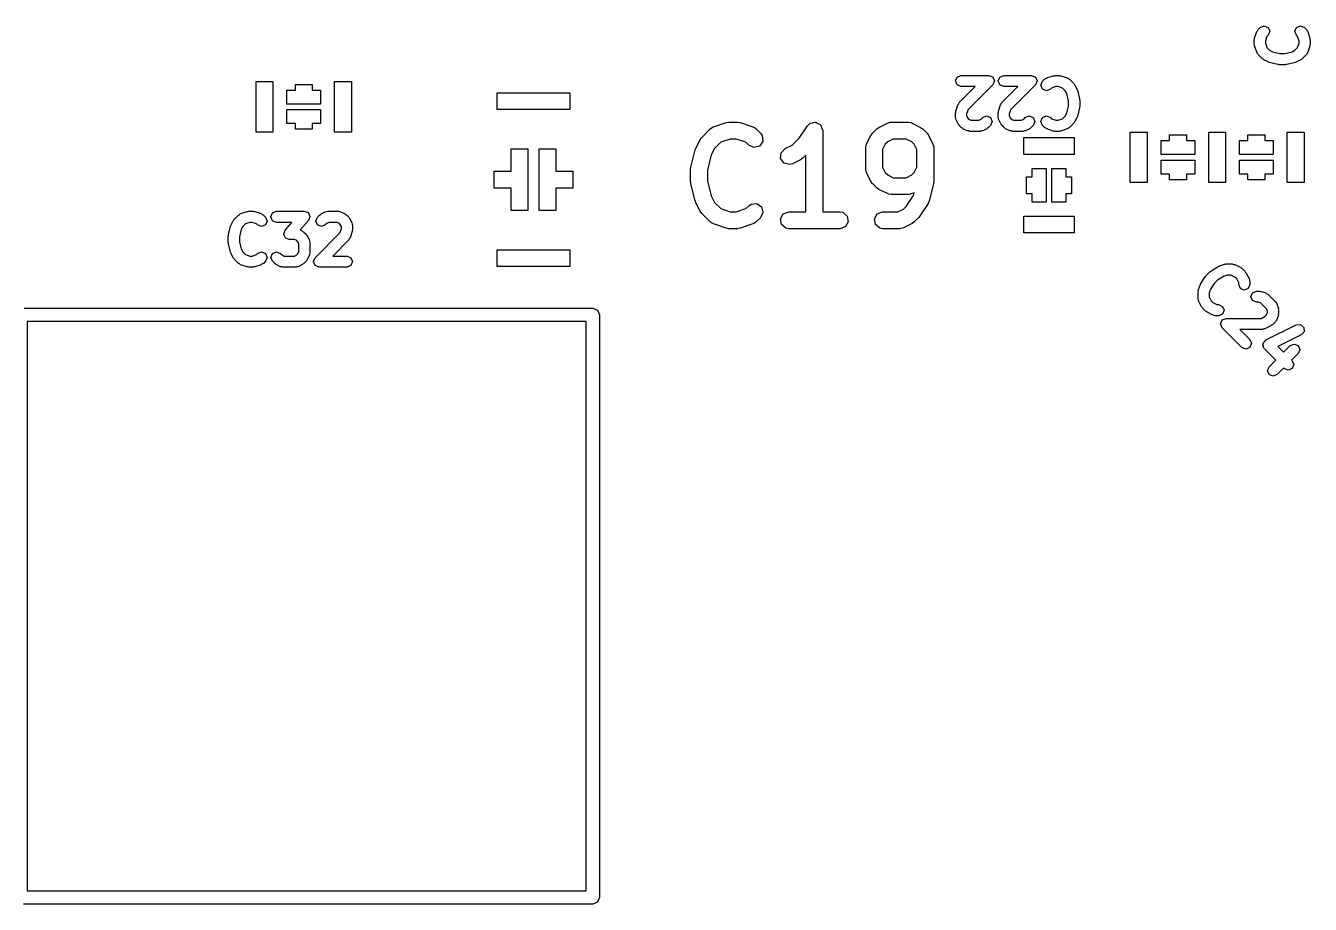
# Model space of a CAD drawing. Extents: x 99.7 to 144.3, y -109.9 to -50.
# Drawn here: x 132.27 to 143.73, y -109.92 to -102.08 of the extents above; entities that cross this region are included whole.
import ezdxf

# ---------------------------------------------------------------- set-up
doc = ezdxf.new("R2010")
doc.units = 0
doc.layers.add('BLACK', color=7, linetype='CONTINUOUS')

msp = doc.modelspace()

# ---------------------------------------------------------------- linework, layer by layer
at = {"layer": 'BLACK', "linetype": 'CONTINUOUS'}
for p, q in [((143.253, -102.129), (143.26, -102.121)), ((143.26, -102.121), (143.265, -102.11)), ((143.265, -102.11), (143.284, -102.091)), ((143.284, -102.091), (143.319, -102.076)), ((143.319, -102.076), (143.354, -102.091)), ((143.354, -102.091), (143.369, -102.126)), ((143.369, -102.126), (143.354, -102.162)), ((143.593, -102.126), (143.608, -102.091)), ((143.608, -102.162), (143.593, -102.126)), ((143.608, -102.091), (143.643, -102.076)), ((143.643, -102.076), (143.678, -102.091)), ((143.678, -102.091), (143.697, -102.11)), ((143.697, -102.11), (143.702, -102.121)), ((143.702, -102.121), (143.709, -102.129)), ((143.231, -102.202), (143.234, -102.195)), ((143.231, -102.24), (143.231, -102.202)), ((143.234, -102.248), (143.231, -102.24)), ((143.234, -102.187), (143.253, -102.129)), ((143.234, -102.195), (143.234, -102.187)), ((143.344, -102.172), (143.331, -102.21)), ((143.331, -102.21), (143.331, -102.232)), ((143.331, -102.232), (143.344, -102.271)), ((143.354, -102.162), (143.344, -102.172)), ((143.618, -102.172), (143.608, -102.162)), ((143.631, -102.21), (143.618, -102.172)), ((143.618, -102.271), (143.631, -102.232)), ((143.631, -102.232), (143.631, -102.21)), ((143.709, -102.129), (143.728, -102.187)), ((143.728, -102.187), (143.728, -102.195)), ((143.728, -102.195), (143.731, -102.202)), ((143.731, -102.24), (143.728, -102.248)), ((143.731, -102.202), (143.731, -102.24)), ((143.234, -102.256), (143.234, -102.248)), ((143.253, -102.313), (143.234, -102.256)), ((143.26, -102.322), (143.253, -102.313)), ((143.265, -102.333), (143.26, -102.322)), ((143.303, -102.371), (143.265, -102.333)), ((143.344, -102.271), (143.368, -102.295)), ((143.368, -102.295), (143.394, -102.308)), ((143.394, -102.308), (143.459, -102.324)), ((143.459, -102.324), (143.503, -102.324)), ((143.503, -102.324), (143.568, -102.308)), ((143.568, -102.308), (143.594, -102.295)), ((143.594, -102.295), (143.618, -102.271)), ((143.697, -102.333), (143.659, -102.371)), ((143.702, -102.322), (143.697, -102.333)), ((143.709, -102.313), (143.702, -102.322)), ((143.728, -102.256), (143.709, -102.313)), ((143.728, -102.248), (143.728, -102.256)), ((143.31, -102.374), (143.303, -102.371)), ((143.316, -102.38), (143.31, -102.374)), ((143.354, -102.399), (143.316, -102.38)), ((143.359, -102.4), (143.354, -102.399)), ((143.364, -102.403), (143.359, -102.4)), ((143.44, -102.422), (143.364, -102.403)), ((143.447, -102.421), (143.44, -102.422)), ((143.452, -102.424), (143.447, -102.421)), ((143.51, -102.424), (143.452, -102.424)), ((143.515, -102.421), (143.51, -102.424)), ((143.522, -102.422), (143.515, -102.421)), ((143.598, -102.403), (143.522, -102.422)), ((143.602, -102.4), (143.598, -102.403)), ((143.608, -102.399), (143.602, -102.4)), ((143.646, -102.38), (143.608, -102.399)), ((143.652, -102.374), (143.646, -102.38)), ((143.659, -102.371), (143.652, -102.374)), ((134.325, -103.025), (134.325, -102.575)), ((134.325, -102.575), (134.475, -102.575)), ((134.475, -102.575), (134.475, -103.025)), ((135.025, -103.025), (135.025, -102.575)), ((135.025, -102.575), (135.175, -102.575)), ((135.175, -102.575), (135.175, -103.025)), ((140.564, -102.569), (140.579, -102.534)), ((140.579, -102.604), (140.564, -102.569)), ((140.579, -102.534), (140.614, -102.519)), ((140.614, -102.519), (140.862, -102.519)), ((140.862, -102.519), (140.897, -102.534)), ((140.897, -102.534), (140.912, -102.569)), ((140.912, -102.569), (140.897, -102.604)), ((140.945, -102.569), (140.96, -102.534)), ((140.96, -102.604), (140.945, -102.569)), ((140.96, -102.534), (140.995, -102.519)), ((140.995, -102.519), (141.243, -102.519)), ((141.243, -102.519), (141.278, -102.534)), ((141.278, -102.534), (141.293, -102.569)), ((141.293, -102.569), (141.278, -102.604)), ((141.326, -102.607), (141.341, -102.572)), ((141.341, -102.572), (141.36, -102.553)), ((141.36, -102.553), (141.371, -102.548)), ((141.371, -102.548), (141.379, -102.541)), ((141.379, -102.541), (141.437, -102.522)), ((141.437, -102.522), (141.445, -102.522)), ((141.445, -102.522), (141.452, -102.519)), ((141.452, -102.519), (141.49, -102.519)), ((141.49, -102.519), (141.498, -102.522)), ((141.498, -102.522), (141.506, -102.522)), ((141.506, -102.522), (141.563, -102.541)), ((141.563, -102.541), (141.572, -102.548)), ((141.572, -102.548), (141.583, -102.553)), ((141.583, -102.553), (141.621, -102.591)), ((134.6, -102.775), (134.6, -102.65)), ((134.6, -102.65), (134.675, -102.65)), ((134.675, -102.65), (134.675, -102.6)), ((134.675, -102.6), (134.825, -102.6)), ((134.825, -102.6), (134.825, -102.65)), ((134.825, -102.65), (134.9, -102.65)), ((134.9, -102.65), (134.9, -102.775)), ((136.475, -102.825), (136.475, -102.675)), ((136.475, -102.675), (137.125, -102.675)), ((137.125, -102.675), (137.125, -102.825)), ((140.614, -102.619), (140.579, -102.604)), ((140.598, -102.762), (140.741, -102.619)), ((140.741, -102.619), (140.614, -102.619)), ((140.897, -102.604), (140.677, -102.825)), ((140.995, -102.619), (140.96, -102.604)), ((140.979, -102.762), (141.122, -102.619)), ((141.122, -102.619), (140.995, -102.619)), ((141.278, -102.604), (141.058, -102.825)), ((141.341, -102.642), (141.326, -102.607)), ((141.376, -102.657), (141.341, -102.642)), ((141.412, -102.642), (141.376, -102.657)), ((141.422, -102.632), (141.412, -102.642)), ((141.46, -102.619), (141.422, -102.632)), ((141.482, -102.619), (141.46, -102.619)), ((141.521, -102.632), (141.482, -102.619)), ((141.545, -102.656), (141.521, -102.632)), ((141.558, -102.682), (141.545, -102.656)), ((141.574, -102.747), (141.558, -102.682)), ((141.621, -102.591), (141.624, -102.598)), ((141.624, -102.598), (141.63, -102.604)), ((141.63, -102.604), (141.649, -102.642)), ((141.649, -102.642), (141.65, -102.648)), ((141.65, -102.648), (141.653, -102.652)), ((141.653, -102.652), (141.672, -102.728)), ((134.9, -102.775), (134.6, -102.775)), ((140.567, -102.839), (140.586, -102.782)), ((140.586, -102.782), (140.594, -102.773)), ((140.594, -102.773), (140.598, -102.762)), ((140.948, -102.839), (140.967, -102.782)), ((140.967, -102.782), (140.974, -102.773)), ((140.974, -102.773), (140.979, -102.762)), ((141.558, -102.856), (141.574, -102.791)), ((141.574, -102.791), (141.574, -102.747)), ((141.672, -102.81), (141.653, -102.886)), ((141.672, -102.728), (141.671, -102.735)), ((141.671, -102.735), (141.674, -102.74)), ((141.674, -102.798), (141.671, -102.803)), ((141.671, -102.803), (141.672, -102.81)), ((141.674, -102.74), (141.674, -102.798)), ((134.6, -102.95), (134.6, -102.825)), ((134.6, -102.825), (134.9, -102.825)), ((134.9, -102.825), (134.9, -102.95)), ((137.125, -102.825), (136.475, -102.825)), ((140.564, -102.855), (140.567, -102.847)), ((140.564, -102.893), (140.564, -102.855)), ((140.569, -102.904), (140.564, -102.893)), ((140.567, -102.847), (140.567, -102.839)), ((140.57, -102.915), (140.569, -102.904)), ((140.589, -102.953), (140.57, -102.915)), ((140.677, -102.825), (140.664, -102.863)), ((140.664, -102.863), (140.664, -102.881)), ((140.664, -102.881), (140.674, -102.901)), ((140.674, -102.901), (140.682, -102.909)), ((140.682, -102.909), (140.702, -102.919)), ((140.702, -102.919), (140.774, -102.919)), ((140.774, -102.919), (140.794, -102.909)), ((140.794, -102.909), (140.808, -102.896)), ((140.808, -102.896), (140.843, -102.881)), ((140.843, -102.881), (140.878, -102.896)), ((140.878, -102.896), (140.893, -102.931)), ((140.945, -102.855), (140.948, -102.847)), ((140.945, -102.893), (140.945, -102.855)), ((140.95, -102.904), (140.945, -102.893)), ((140.948, -102.847), (140.948, -102.839)), ((140.951, -102.915), (140.95, -102.904)), ((140.97, -102.953), (140.951, -102.915)), ((141.058, -102.825), (141.045, -102.863)), ((141.045, -102.863), (141.045, -102.881)), ((141.045, -102.881), (141.055, -102.901)), ((141.055, -102.901), (141.063, -102.909)), ((141.063, -102.909), (141.083, -102.919)), ((141.083, -102.919), (141.155, -102.919)), ((141.155, -102.919), (141.175, -102.909)), ((141.175, -102.909), (141.188, -102.896)), ((141.188, -102.896), (141.224, -102.881)), ((141.224, -102.881), (141.259, -102.896)), ((141.259, -102.896), (141.274, -102.931)), ((141.326, -102.931), (141.341, -102.896)), ((141.341, -102.896), (141.376, -102.881)), ((141.376, -102.881), (141.412, -102.896)), ((141.412, -102.896), (141.422, -102.906)), ((141.422, -102.906), (141.46, -102.919)), ((141.46, -102.919), (141.482, -102.919)), ((141.482, -102.919), (141.521, -102.906)), ((141.521, -102.906), (141.545, -102.882)), ((141.545, -102.882), (141.558, -102.856)), ((141.649, -102.896), (141.63, -102.934)), ((141.65, -102.891), (141.649, -102.896)), ((141.653, -102.886), (141.65, -102.891)), ((134.475, -103.025), (134.325, -103.025)), ((134.675, -102.95), (134.6, -102.95)), ((134.675, -103), (134.675, -102.95)), ((134.825, -103), (134.675, -103)), ((134.9, -102.95), (134.825, -102.95)), ((134.825, -102.95), (134.825, -103)), ((135.175, -103.025), (135.025, -103.025)), ((138.301, -103.073), (138.377, -102.997)), ((138.377, -102.997), (138.398, -102.982)), ((138.398, -102.982), (138.403, -102.982)), ((138.403, -102.982), (138.406, -102.979)), ((138.406, -102.979), (138.52, -102.941)), ((138.52, -102.941), (138.543, -102.937)), ((138.543, -102.937), (138.544, -102.937)), ((138.544, -102.937), (138.62, -102.937)), ((138.62, -102.937), (138.642, -102.941)), ((138.642, -102.941), (138.644, -102.941)), ((138.644, -102.941), (138.758, -102.979)), ((138.758, -102.979), (138.781, -102.991)), ((138.781, -102.991), (138.783, -102.995)), ((138.783, -102.995), (138.788, -102.997)), ((138.788, -102.997), (138.826, -103.035)), ((138.826, -103.035), (138.841, -103.056)), ((139.171, -103.078), (139.244, -102.97)), ((139.244, -102.97), (139.262, -102.951)), ((139.262, -102.951), (139.266, -102.95)), ((139.266, -102.95), (139.268, -102.947)), ((139.268, -102.947), (139.29, -102.943)), ((139.29, -102.943), (139.311, -102.937)), ((139.311, -102.937), (139.315, -102.939)), ((139.315, -102.939), (139.319, -102.938)), ((139.319, -102.938), (139.338, -102.949)), ((139.338, -102.949), (139.358, -102.958)), ((139.358, -102.958), (139.36, -102.962)), ((139.36, -102.962), (139.363, -102.964)), ((139.363, -102.964), (139.371, -102.984)), ((139.371, -102.984), (139.38, -103.004)), ((139.38, -103.004), (139.379, -103.008)), ((139.379, -103.008), (139.381, -103.012)), ((139.381, -103.012), (139.381, -103.737)), ((139.81, -103.055), (139.824, -103.037)), ((139.824, -103.035), (139.862, -102.997)), ((139.824, -103.037), (139.824, -103.035)), ((139.862, -102.997), (139.881, -102.984)), ((139.881, -102.984), (139.882, -102.983)), ((139.882, -102.983), (139.958, -102.945)), ((139.958, -102.945), (139.983, -102.937)), ((139.983, -102.937), (139.987, -102.938)), ((139.987, -102.938), (139.992, -102.937)), ((139.992, -102.937), (140.144, -102.937)), ((140.144, -102.937), (140.17, -102.941)), ((140.17, -102.941), (140.173, -102.944)), ((140.173, -102.944), (140.178, -102.945)), ((140.178, -102.945), (140.254, -102.983)), ((140.254, -102.983), (140.272, -102.996)), ((140.272, -102.996), (140.273, -102.997)), ((140.273, -102.997), (140.311, -103.035)), ((140.311, -103.035), (140.324, -103.053)), ((140.595, -102.959), (140.589, -102.953)), ((140.598, -102.966), (140.595, -102.959)), ((140.617, -102.985), (140.598, -102.966)), ((140.625, -102.989), (140.617, -102.985)), ((140.63, -102.995), (140.625, -102.989)), ((140.668, -103.014), (140.63, -102.995)), ((140.68, -103.015), (140.668, -103.014)), ((140.69, -103.019), (140.68, -103.015)), ((140.786, -103.019), (140.69, -103.019)), ((140.796, -103.015), (140.786, -103.019)), ((140.808, -103.014), (140.796, -103.015)), ((140.846, -102.995), (140.808, -103.014)), ((140.852, -102.989), (140.846, -102.995)), ((140.859, -102.985), (140.852, -102.989)), ((140.878, -102.966), (140.859, -102.985)), ((140.893, -102.931), (140.878, -102.966)), ((140.976, -102.959), (140.97, -102.953)), ((140.979, -102.966), (140.976, -102.959)), ((140.998, -102.985), (140.979, -102.966)), ((141.006, -102.989), (140.998, -102.985)), ((141.011, -102.995), (141.006, -102.989)), ((141.049, -103.014), (141.011, -102.995)), ((141.061, -103.015), (141.049, -103.014)), ((141.071, -103.019), (141.061, -103.015)), ((141.167, -103.019), (141.071, -103.019)), ((141.177, -103.015), (141.167, -103.019)), ((141.189, -103.014), (141.177, -103.015)), ((141.227, -102.995), (141.189, -103.014)), ((141.233, -102.989), (141.227, -102.995)), ((141.24, -102.985), (141.233, -102.989)), ((141.259, -102.966), (141.24, -102.985)), ((141.274, -102.931), (141.259, -102.966)), ((141.341, -102.966), (141.326, -102.931)), ((141.36, -102.985), (141.341, -102.966)), ((141.371, -102.99), (141.36, -102.985)), ((141.379, -102.997), (141.371, -102.99)), ((141.437, -103.016), (141.379, -102.997)), ((141.445, -103.016), (141.437, -103.016)), ((141.452, -103.019), (141.445, -103.016)), ((141.49, -103.019), (141.452, -103.019)), ((141.498, -103.016), (141.49, -103.019)), ((141.506, -103.016), (141.498, -103.016)), ((141.563, -102.997), (141.506, -103.016)), ((141.572, -102.99), (141.563, -102.997)), ((141.583, -102.985), (141.572, -102.99)), ((141.621, -102.947), (141.583, -102.985)), ((141.624, -102.94), (141.621, -102.947)), ((141.63, -102.934), (141.624, -102.94)), ((142.125, -103.475), (142.125, -103.025)), ((142.125, -103.025), (142.275, -103.025)), ((142.275, -103.025), (142.275, -103.475)), ((142.825, -103.475), (142.825, -103.025)), ((142.825, -103.025), (142.975, -103.025)), ((142.975, -103.025), (142.975, -103.475)), ((143.525, -103.475), (143.525, -103.025)), ((143.525, -103.025), (143.675, -103.025)), ((143.675, -103.025), (143.675, -103.475)), ((138.248, -103.169), (138.286, -103.093)), ((138.286, -103.093), (138.3, -103.075)), ((138.3, -103.075), (138.301, -103.073)), ((138.47, -103.116), (138.415, -103.171)), ((138.556, -103.087), (138.47, -103.116)), ((138.608, -103.087), (138.556, -103.087)), ((138.694, -103.116), (138.608, -103.087)), ((138.72, -103.141), (138.694, -103.116)), ((138.766, -103.163), (138.72, -103.141)), ((138.816, -103.15), (138.766, -103.163)), ((138.845, -103.108), (138.816, -103.15)), ((138.841, -103.056), (138.845, -103.108)), ((139.044, -103.173), (139.109, -103.141)), ((139.109, -103.141), (139.171, -103.078)), ((139.764, -103.164), (139.769, -103.139)), ((139.769, -103.139), (139.772, -103.135)), ((139.772, -103.131), (139.81, -103.055)), ((139.772, -103.135), (139.772, -103.131)), ((139.939, -103.133), (139.914, -103.182)), ((139.96, -103.112), (139.939, -103.133)), ((140.009, -103.087), (139.96, -103.112)), ((140.126, -103.087), (140.009, -103.087)), ((140.176, -103.112), (140.126, -103.087)), ((140.197, -103.133), (140.176, -103.112)), ((140.221, -103.182), (140.197, -103.133)), ((140.324, -103.053), (140.325, -103.055)), ((140.325, -103.055), (140.364, -103.131)), ((140.364, -103.131), (140.371, -103.156)), ((140.371, -103.156), (140.37, -103.16)), ((141.175, -103.225), (141.175, -103.075)), ((141.175, -103.075), (141.625, -103.075)), ((141.625, -103.075), (141.625, -103.225)), ((142.4, -103.225), (142.4, -103.1)), ((142.4, -103.1), (142.475, -103.1)), ((142.475, -103.1), (142.475, -103.05)), ((142.475, -103.05), (142.625, -103.05)), ((142.625, -103.05), (142.625, -103.1)), ((142.625, -103.1), (142.7, -103.1)), ((142.7, -103.1), (142.7, -103.225)), ((143.1, -103.225), (143.1, -103.1)), ((143.1, -103.1), (143.175, -103.1)), ((143.175, -103.1), (143.175, -103.05)), ((143.175, -103.05), (143.325, -103.05)), ((143.325, -103.05), (143.325, -103.1)), ((143.325, -103.1), (143.4, -103.1)), ((143.4, -103.1), (143.4, -103.225)), ((136.6, -103.375), (136.6, -103.175)), ((136.6, -103.175), (136.75, -103.175)), ((136.75, -103.175), (136.75, -103.725)), ((136.85, -103.725), (136.85, -103.175)), ((136.85, -103.175), (137, -103.175)), ((137, -103.175), (137, -103.375)), ((138.205, -103.337), (138.243, -103.184)), ((138.243, -103.184), (138.248, -103.172)), ((138.248, -103.172), (138.248, -103.169)), ((138.386, -103.229), (138.352, -103.364)), ((138.415, -103.171), (138.386, -103.229)), ((139.005, -103.262), (139.009, -103.211)), ((139.036, -103.303), (139.005, -103.262)), ((139.009, -103.211), (139.044, -103.173)), ((139.187, -103.269), (139.111, -103.308)), ((139.188, -103.268), (139.187, -103.269)), ((139.207, -103.255), (139.188, -103.268)), ((139.231, -103.231), (139.207, -103.255)), ((139.231, -103.737), (139.231, -103.231)), ((139.764, -103.355), (139.764, -103.164)), ((139.914, -103.182), (139.914, -103.337)), ((140.221, -103.337), (140.221, -103.182)), ((140.37, -103.16), (140.371, -103.164)), ((140.371, -103.164), (140.371, -103.469)), ((141.625, -103.225), (141.175, -103.225)), ((142.7, -103.225), (142.4, -103.225)), ((143.4, -103.225), (143.1, -103.225)), ((136.45, -103.525), (136.45, -103.375)), ((136.45, -103.375), (136.6, -103.375)), ((137, -103.375), (137.15, -103.375)), ((137.15, -103.375), (137.15, -103.525)), ((138.202, -103.355), (138.205, -103.34)), ((138.202, -103.469), (138.202, -103.355)), ((138.205, -103.34), (138.205, -103.337)), ((138.352, -103.364), (138.352, -103.46)), ((139.086, -103.315), (139.036, -103.303)), ((139.111, -103.308), (139.086, -103.315)), ((139.766, -103.359), (139.764, -103.355)), ((139.765, -103.363), (139.766, -103.359)), ((139.772, -103.388), (139.765, -103.363)), ((139.914, -103.337), (139.939, -103.387)), ((139.939, -103.387), (139.96, -103.407)), ((140.176, -103.407), (140.197, -103.387)), ((140.197, -103.387), (140.221, -103.337)), ((141.25, -103.425), (141.25, -103.35)), ((141.25, -103.35), (141.375, -103.35)), ((141.375, -103.35), (141.375, -103.65)), ((141.425, -103.65), (141.425, -103.35)), ((141.425, -103.35), (141.55, -103.35)), ((141.55, -103.35), (141.55, -103.425)), ((142.4, -103.4), (142.4, -103.275)), ((142.4, -103.275), (142.7, -103.275)), ((142.7, -103.275), (142.7, -103.4)), ((143.1, -103.4), (143.1, -103.275)), ((143.1, -103.275), (143.4, -103.275)), ((143.4, -103.275), (143.4, -103.4)), ((138.204, -103.472), (138.202, -103.469)), ((138.205, -103.487), (138.204, -103.472)), ((138.243, -103.64), (138.205, -103.487)), ((138.352, -103.46), (138.386, -103.595)), ((139.81, -103.464), (139.772, -103.388)), ((139.811, -103.466), (139.81, -103.464)), ((139.824, -103.484), (139.811, -103.466)), ((139.862, -103.522), (139.824, -103.484)), ((139.96, -103.407), (140.009, -103.432)), ((140.009, -103.432), (140.126, -103.432)), ((140.126, -103.432), (140.176, -103.407)), ((140.369, -103.487), (140.331, -103.64)), ((140.371, -103.469), (140.369, -103.484)), ((140.369, -103.484), (140.369, -103.487)), ((141.2, -103.575), (141.2, -103.425)), ((141.2, -103.425), (141.25, -103.425)), ((141.55, -103.425), (141.6, -103.425)), ((141.6, -103.425), (141.6, -103.575)), ((142.275, -103.475), (142.125, -103.475)), ((142.475, -103.4), (142.4, -103.4)), ((142.475, -103.45), (142.475, -103.4)), ((142.625, -103.45), (142.475, -103.45)), ((142.7, -103.4), (142.625, -103.4)), ((142.625, -103.4), (142.625, -103.45)), ((142.975, -103.475), (142.825, -103.475)), ((143.175, -103.4), (143.1, -103.4)), ((143.175, -103.45), (143.175, -103.4)), ((143.325, -103.45), (143.175, -103.45)), ((143.4, -103.4), (143.325, -103.4)), ((143.325, -103.4), (143.325, -103.45)), ((143.675, -103.475), (143.525, -103.475)), ((136.6, -103.525), (136.45, -103.525)), ((136.6, -103.725), (136.6, -103.525)), ((137.15, -103.525), (137, -103.525)), ((137, -103.525), (137, -103.725)), ((138.386, -103.595), (138.415, -103.653)), ((139.864, -103.523), (139.862, -103.522)), ((139.882, -103.536), (139.864, -103.523)), ((139.958, -103.574), (139.882, -103.536)), ((139.963, -103.575), (139.958, -103.574)), ((139.966, -103.578), (139.963, -103.575)), ((139.992, -103.582), (139.966, -103.578)), ((140.144, -103.582), (139.992, -103.582)), ((140.124, -103.688), (140.189, -103.591)), ((140.148, -103.581), (140.144, -103.582)), ((140.153, -103.582), (140.148, -103.581)), ((140.178, -103.574), (140.153, -103.582)), ((140.195, -103.566), (140.178, -103.574)), ((140.189, -103.591), (140.195, -103.566)), ((141.25, -103.575), (141.2, -103.575)), ((141.25, -103.65), (141.25, -103.575)), ((141.6, -103.575), (141.55, -103.575)), ((141.55, -103.575), (141.55, -103.65)), ((134.252, -103.734), (134.26, -103.731)), ((134.26, -103.731), (134.298, -103.731)), ((134.298, -103.731), (134.305, -103.734)), ((134.472, -103.746), (134.507, -103.731)), ((134.507, -103.731), (134.755, -103.731)), ((134.755, -103.731), (134.771, -103.738)), ((134.954, -103.735), (134.964, -103.731)), ((134.964, -103.731), (135.06, -103.731)), ((135.06, -103.731), (135.07, -103.735)), ((136.75, -103.725), (136.6, -103.725)), ((137, -103.725), (136.85, -103.725)), ((138.245, -103.643), (138.243, -103.64)), ((138.248, -103.655), (138.245, -103.643)), ((138.286, -103.731), (138.248, -103.655)), ((138.288, -103.732), (138.286, -103.731)), ((138.415, -103.653), (138.47, -103.708)), ((138.47, -103.708), (138.556, -103.737)), ((138.608, -103.737), (138.694, -103.708)), ((138.694, -103.708), (138.72, -103.683)), ((138.72, -103.683), (138.741, -103.668)), ((138.741, -103.668), (138.792, -103.663)), ((138.792, -103.663), (138.834, -103.693)), ((138.834, -103.693), (138.847, -103.742)), ((140.05, -103.737), (140.1, -103.712)), ((140.1, -103.712), (140.124, -103.688)), ((140.321, -103.663), (140.245, -103.777)), ((140.331, -103.64), (140.321, -103.663)), ((140.321, -103.663), (140.321, -103.663)), ((141.375, -103.65), (141.25, -103.65)), ((141.55, -103.65), (141.425, -103.65)), ((134.101, -103.854), (134.12, -103.816)), ((134.12, -103.816), (134.126, -103.81)), ((134.126, -103.81), (134.129, -103.803)), ((134.129, -103.803), (134.167, -103.765)), ((134.167, -103.765), (134.178, -103.76)), ((134.178, -103.76), (134.187, -103.753)), ((134.187, -103.753), (134.244, -103.734)), ((134.229, -103.844), (134.205, -103.868)), ((134.268, -103.831), (134.229, -103.844)), ((134.244, -103.734), (134.252, -103.734)), ((134.29, -103.831), (134.268, -103.831)), ((134.328, -103.844), (134.29, -103.831)), ((134.305, -103.734), (134.313, -103.734)), ((134.313, -103.734), (134.371, -103.753)), ((134.338, -103.854), (134.328, -103.844)), ((134.371, -103.753), (134.379, -103.76)), ((134.379, -103.76), (134.39, -103.765)), ((134.39, -103.765), (134.409, -103.784)), ((134.409, -103.784), (134.424, -103.819)), ((134.424, -103.819), (134.409, -103.854)), ((134.457, -103.781), (134.472, -103.746)), ((134.472, -103.816), (134.457, -103.781)), ((134.507, -103.831), (134.472, -103.816)), ((134.645, -103.831), (134.507, -103.831)), ((134.584, -103.9), (134.645, -103.831)), ((134.792, -103.814), (134.719, -103.898)), ((134.771, -103.738), (134.788, -103.743)), ((134.788, -103.743), (134.788, -103.745)), ((134.788, -103.745), (134.79, -103.746)), ((134.79, -103.746), (134.797, -103.762)), ((134.798, -103.797), (134.792, -103.814)), ((134.797, -103.762), (134.805, -103.778)), ((134.805, -103.781), (134.798, -103.797)), ((134.805, -103.778), (134.804, -103.779)), ((134.804, -103.779), (134.805, -103.781)), ((134.857, -103.819), (134.872, -103.784)), ((134.872, -103.854), (134.857, -103.819)), ((134.872, -103.784), (134.891, -103.765)), ((134.891, -103.765), (134.898, -103.761)), ((134.898, -103.761), (134.904, -103.755)), ((134.904, -103.755), (134.942, -103.736)), ((134.942, -103.736), (134.954, -103.735)), ((134.956, -103.841), (134.942, -103.854)), ((134.976, -103.831), (134.956, -103.841)), ((135.048, -103.831), (134.976, -103.831)), ((135.068, -103.841), (135.048, -103.831)), ((135.076, -103.849), (135.068, -103.841)), ((135.07, -103.735), (135.082, -103.736)), ((135.082, -103.736), (135.12, -103.755)), ((135.12, -103.755), (135.125, -103.761)), ((135.125, -103.761), (135.133, -103.765)), ((135.133, -103.765), (135.152, -103.784)), ((135.152, -103.784), (135.155, -103.791)), ((135.155, -103.791), (135.161, -103.797)), ((135.161, -103.797), (135.18, -103.835)), ((135.18, -103.835), (135.181, -103.846)), ((138.301, -103.751), (138.288, -103.732)), ((138.377, -103.827), (138.301, -103.751)), ((138.381, -103.829), (138.377, -103.827)), ((138.383, -103.833), (138.381, -103.829)), ((138.406, -103.845), (138.383, -103.833)), ((138.52, -103.883), (138.406, -103.845)), ((138.556, -103.737), (138.608, -103.737)), ((138.758, -103.845), (138.644, -103.883)), ((138.762, -103.842), (138.758, -103.845)), ((138.766, -103.842), (138.762, -103.842)), ((138.788, -103.827), (138.766, -103.842)), ((138.826, -103.789), (138.788, -103.827)), ((138.847, -103.742), (138.826, -103.789)), ((139.004, -103.799), (139.029, -103.754)), ((139.012, -103.849), (139.004, -103.799)), ((139.029, -103.754), (139.077, -103.737)), ((139.077, -103.737), (139.231, -103.737)), ((139.381, -103.737), (139.535, -103.737)), ((139.535, -103.737), (139.56, -103.741)), ((139.56, -103.741), (139.599, -103.774)), ((139.608, -103.825), (139.583, -103.869)), ((139.599, -103.774), (139.608, -103.825)), ((139.842, -103.799), (139.867, -103.754)), ((139.851, -103.849), (139.842, -103.799)), ((139.867, -103.754), (139.915, -103.737)), ((139.915, -103.737), (140.05, -103.737)), ((140.178, -103.841), (140.101, -103.879)), ((140.179, -103.84), (140.178, -103.841)), ((140.197, -103.827), (140.179, -103.84)), ((140.235, -103.789), (140.197, -103.827)), ((140.237, -103.786), (140.235, -103.789)), ((140.245, -103.777), (140.237, -103.786)), ((141.175, -103.925), (141.175, -103.775)), ((141.175, -103.775), (141.625, -103.775)), ((141.625, -103.775), (141.625, -103.925)), ((134.076, -103.952), (134.079, -103.947)), ((134.076, -104.01), (134.076, -103.952)), ((134.078, -103.94), (134.097, -103.864)), ((134.079, -103.947), (134.078, -103.94)), ((134.097, -103.864), (134.1, -103.859)), ((134.1, -103.859), (134.101, -103.854)), ((134.192, -103.894), (134.176, -103.959)), ((134.176, -103.959), (134.176, -104.003)), ((134.205, -103.868), (134.192, -103.894)), ((134.374, -103.869), (134.338, -103.854)), ((134.409, -103.854), (134.374, -103.869)), ((134.571, -103.933), (134.578, -103.917)), ((134.572, -103.935), (134.571, -103.933)), ((134.572, -103.937), (134.572, -103.935)), ((134.579, -103.952), (134.572, -103.937)), ((134.578, -103.917), (134.584, -103.9)), ((134.586, -103.969), (134.579, -103.952)), ((134.719, -103.898), (134.739, -103.908)), ((134.739, -103.908), (134.744, -103.914)), ((134.744, -103.914), (134.752, -103.917)), ((134.752, -103.917), (134.771, -103.936)), ((134.771, -103.936), (134.774, -103.944)), ((134.774, -103.944), (134.78, -103.949)), ((134.78, -103.949), (134.799, -103.987)), ((134.853, -104.146), (135.073, -103.925)), ((134.907, -103.869), (134.872, -103.854)), ((134.942, -103.854), (134.907, -103.869)), ((135.073, -103.925), (135.086, -103.887)), ((135.086, -103.869), (135.076, -103.849)), ((135.086, -103.887), (135.086, -103.869)), ((135.183, -103.911), (135.164, -103.968)), ((135.181, -103.846), (135.186, -103.857)), ((135.186, -103.895), (135.183, -103.903)), ((135.183, -103.903), (135.183, -103.911)), ((135.186, -103.857), (135.186, -103.895)), ((138.522, -103.883), (138.52, -103.883)), ((138.544, -103.887), (138.522, -103.883)), ((138.62, -103.887), (138.544, -103.887)), ((138.622, -103.886), (138.62, -103.887)), ((138.644, -103.883), (138.622, -103.886)), ((139.052, -103.882), (139.012, -103.849)), ((139.077, -103.887), (139.052, -103.882)), ((139.535, -103.887), (139.077, -103.887)), ((139.583, -103.869), (139.535, -103.887)), ((139.89, -103.882), (139.851, -103.849)), ((139.915, -103.887), (139.89, -103.882)), ((140.068, -103.887), (139.915, -103.887)), ((140.072, -103.885), (140.068, -103.887)), ((140.076, -103.886), (140.072, -103.885)), ((140.101, -103.879), (140.076, -103.886)), ((141.625, -103.925), (141.175, -103.925)), ((134.079, -104.015), (134.076, -104.01)), ((134.078, -104.022), (134.079, -104.015)), ((134.097, -104.098), (134.078, -104.022)), ((134.176, -104.003), (134.192, -104.068)), ((134.192, -104.068), (134.205, -104.094)), ((134.588, -103.969), (134.586, -103.969)), ((134.589, -103.971), (134.588, -103.969)), ((134.605, -103.977), (134.589, -103.971)), ((134.621, -103.983), (134.605, -103.977)), ((134.667, -103.983), (134.621, -103.983)), ((134.687, -103.993), (134.667, -103.983)), ((134.695, -104.001), (134.687, -103.993)), ((134.705, -104.021), (134.695, -104.001)), ((134.705, -104.093), (134.705, -104.021)), ((134.799, -103.987), (134.8, -103.999)), ((134.8, -103.999), (134.805, -104.01)), ((134.805, -104.01), (134.805, -104.105)), ((135.152, -103.988), (135.009, -104.131)), ((135.156, -103.977), (135.152, -103.988)), ((135.164, -103.968), (135.156, -103.977)), ((134.1, -104.102), (134.097, -104.098)), ((134.101, -104.108), (134.1, -104.102)), ((134.12, -104.146), (134.101, -104.108)), ((134.126, -104.152), (134.12, -104.146)), ((134.129, -104.159), (134.126, -104.152)), ((134.167, -104.197), (134.129, -104.159)), ((134.205, -104.094), (134.229, -104.118)), ((134.229, -104.118), (134.268, -104.131)), ((134.268, -104.131), (134.29, -104.131)), ((134.29, -104.131), (134.328, -104.118)), ((134.328, -104.118), (134.338, -104.108)), ((134.338, -104.108), (134.374, -104.093)), ((134.374, -104.093), (134.409, -104.108)), ((134.409, -104.178), (134.39, -104.197)), ((134.409, -104.108), (134.424, -104.143)), ((134.424, -104.143), (134.409, -104.178)), ((134.457, -104.143), (134.472, -104.108)), ((134.472, -104.178), (134.457, -104.143)), ((134.472, -104.108), (134.507, -104.093)), ((134.491, -104.197), (134.472, -104.178)), ((134.507, -104.093), (134.542, -104.108)), ((134.542, -104.108), (134.556, -104.121)), ((134.556, -104.121), (134.576, -104.131)), ((134.576, -104.131), (134.667, -104.131)), ((134.667, -104.131), (134.687, -104.121)), ((134.687, -104.121), (134.695, -104.113)), ((134.695, -104.113), (134.705, -104.093)), ((134.771, -104.178), (134.752, -104.197)), ((134.774, -104.171), (134.771, -104.178)), ((134.78, -104.165), (134.774, -104.171)), ((134.799, -104.127), (134.78, -104.165)), ((134.8, -104.116), (134.799, -104.127)), ((134.805, -104.105), (134.8, -104.116)), ((134.838, -104.181), (134.853, -104.146)), ((134.853, -104.216), (134.838, -104.181)), ((135.009, -104.131), (135.136, -104.131)), ((135.136, -104.131), (135.171, -104.146)), ((135.171, -104.146), (135.186, -104.181)), ((135.186, -104.181), (135.171, -104.216)), ((136.475, -104.225), (136.475, -104.075)), ((136.475, -104.075), (137.125, -104.075)), ((137.125, -104.075), (137.125, -104.225)), ((134.178, -104.202), (134.167, -104.197)), ((134.187, -104.209), (134.178, -104.202)), ((134.244, -104.228), (134.187, -104.209)), ((134.252, -104.228), (134.244, -104.228)), ((134.26, -104.231), (134.252, -104.228)), ((134.298, -104.231), (134.26, -104.231)), ((134.305, -104.228), (134.298, -104.231)), ((134.313, -104.228), (134.305, -104.228)), ((134.371, -104.209), (134.313, -104.228)), ((134.379, -104.202), (134.371, -104.209)), ((134.39, -104.197), (134.379, -104.202)), ((134.498, -104.2), (134.491, -104.197)), ((134.504, -104.207), (134.498, -104.2)), ((134.542, -104.226), (134.504, -104.207)), ((134.554, -104.226), (134.542, -104.226)), ((134.564, -104.231), (134.554, -104.226)), ((134.679, -104.231), (134.564, -104.231)), ((134.689, -104.226), (134.679, -104.231)), ((134.701, -104.226), (134.689, -104.226)), ((134.739, -104.207), (134.701, -104.226)), ((134.744, -104.2), (134.739, -104.207)), ((134.752, -104.197), (134.744, -104.2)), ((134.888, -104.231), (134.853, -104.216)), ((135.136, -104.231), (134.888, -104.231)), ((135.171, -104.216), (135.136, -104.231)), ((137.125, -104.225), (136.475, -104.225)), ((142.797, -104.311), (142.838, -104.27)), ((142.838, -104.27), (142.843, -104.268)), ((142.843, -104.268), (142.847, -104.263)), ((142.847, -104.263), (142.915, -104.222)), ((142.915, -104.222), (142.92, -104.221)), ((142.92, -104.221), (142.924, -104.218)), ((142.924, -104.218), (142.965, -104.204)), ((142.989, -104.302), (142.961, -104.311)), ((142.965, -104.204), (142.973, -104.205)), ((142.973, -104.205), (142.981, -104.202)), ((142.981, -104.202), (143.035, -104.202)), ((143.023, -104.302), (142.989, -104.302)), ((143.059, -104.32), (143.023, -104.302)), ((143.035, -104.202), (143.045, -104.206)), ((143.045, -104.206), (143.057, -104.207)), ((143.057, -104.207), (143.111, -104.234)), ((143.111, -104.234), (143.116, -104.24)), ((143.116, -104.24), (143.124, -104.243)), ((143.124, -104.243), (143.151, -104.27)), ((143.151, -104.27), (143.154, -104.278)), ((143.154, -104.278), (143.16, -104.283)), ((143.16, -104.283), (143.187, -104.337)), ((142.731, -104.438), (142.745, -104.397)), ((142.745, -104.397), (142.748, -104.393)), ((142.748, -104.393), (142.749, -104.388)), ((142.749, -104.388), (142.79, -104.32)), ((142.79, -104.32), (142.795, -104.316)), ((142.795, -104.316), (142.797, -104.311)), ((142.872, -104.377), (142.838, -104.434)), ((142.904, -104.345), (142.872, -104.377)), ((142.961, -104.311), (142.904, -104.345)), ((143.074, -104.335), (143.059, -104.32)), ((143.092, -104.371), (143.074, -104.335)), ((143.092, -104.386), (143.092, -104.371)), ((143.107, -104.422), (143.092, -104.386)), ((143.192, -104.386), (143.178, -104.422)), ((143.187, -104.337), (143.188, -104.349)), ((143.188, -104.349), (143.192, -104.359)), ((143.192, -104.359), (143.192, -104.386)), ((142.729, -104.454), (142.732, -104.446)), ((142.729, -104.508), (142.729, -104.454)), ((142.733, -104.518), (142.729, -104.508)), ((142.732, -104.446), (142.731, -104.438)), ((142.734, -104.53), (142.733, -104.518)), ((142.761, -104.584), (142.734, -104.53)), ((142.838, -104.434), (142.829, -104.462)), ((142.829, -104.462), (142.829, -104.496)), ((142.829, -104.496), (142.847, -104.532)), ((142.847, -104.532), (142.862, -104.547)), ((143.142, -104.436), (143.107, -104.422)), ((143.178, -104.422), (143.142, -104.436)), ((143.2, -104.494), (143.215, -104.459)), ((143.215, -104.529), (143.2, -104.494)), ((143.215, -104.459), (143.25, -104.444)), ((143.25, -104.544), (143.215, -104.529)), ((143.25, -104.444), (143.277, -104.444)), ((143.277, -104.444), (143.285, -104.447)), ((143.285, -104.447), (143.293, -104.447)), ((143.293, -104.447), (143.333, -104.46)), ((143.333, -104.46), (143.342, -104.468)), ((143.342, -104.468), (143.353, -104.472)), ((143.353, -104.472), (143.42, -104.54)), ((132.256, -104.595), (137.33, -104.595)), ((137.33, -104.595), (137.372, -104.613)), ((137.372, -104.613), (137.39, -104.655)), ((142.767, -104.589), (142.761, -104.584)), ((142.77, -104.597), (142.767, -104.589)), ((142.797, -104.624), (142.77, -104.597)), ((142.805, -104.627), (142.797, -104.624)), ((142.81, -104.633), (142.805, -104.627)), ((142.864, -104.66), (142.81, -104.633)), ((142.862, -104.547), (142.898, -104.565)), ((142.898, -104.565), (142.913, -104.565)), ((142.913, -104.565), (142.949, -104.58)), ((142.949, -104.58), (142.963, -104.615)), ((142.963, -104.615), (142.949, -104.651)), ((143.269, -104.544), (143.25, -104.544)), ((143.29, -104.551), (143.269, -104.544)), ((143.341, -104.602), (143.29, -104.551)), ((143.348, -104.623), (143.341, -104.602)), ((143.341, -104.656), (143.348, -104.634)), ((143.348, -104.634), (143.348, -104.623)), ((143.42, -104.54), (143.425, -104.55)), ((143.425, -104.55), (143.432, -104.559)), ((143.432, -104.559), (143.446, -104.6)), ((143.446, -104.6), (143.445, -104.608)), ((143.445, -104.608), (143.448, -104.615)), ((143.448, -104.642), (143.445, -104.65)), ((143.448, -104.615), (143.448, -104.642)), ((132.282, -104.715), (132.282, -109.795)), ((137.27, -104.715), (132.282, -104.715)), ((137.27, -109.795), (137.27, -104.715)), ((137.39, -104.655), (137.39, -109.855)), ((142.876, -104.661), (142.864, -104.66)), ((142.886, -104.665), (142.876, -104.661)), ((142.913, -104.665), (142.886, -104.665)), ((142.949, -104.651), (142.913, -104.665)), ((142.931, -104.737), (142.945, -104.701)), ((142.945, -104.772), (142.931, -104.737)), ((142.945, -104.701), (142.981, -104.687)), ((142.981, -104.687), (143.292, -104.687)), ((143.292, -104.687), (143.328, -104.669)), ((143.38, -104.754), (143.326, -104.781)), ((143.328, -104.669), (143.341, -104.656)), ((143.335, -104.88), (143.605, -104.746)), ((143.386, -104.748), (143.38, -104.754)), ((143.393, -104.745), (143.386, -104.748)), ((143.42, -104.718), (143.393, -104.745)), ((143.425, -104.707), (143.42, -104.718)), ((143.432, -104.698), (143.425, -104.707)), ((143.446, -104.658), (143.432, -104.698)), ((143.445, -104.65), (143.446, -104.658)), ((143.605, -104.746), (143.643, -104.743)), ((143.643, -104.743), (143.672, -104.768)), ((143.12, -104.947), (142.945, -104.772)), ((143.304, -104.787), (143.101, -104.787)), ((143.101, -104.787), (143.191, -104.876)), ((143.191, -104.876), (143.206, -104.912)), ((143.315, -104.782), (143.304, -104.787)), ((143.326, -104.781), (143.315, -104.782)), ((143.65, -104.835), (143.442, -104.939)), ((143.675, -104.806), (143.65, -104.835)), ((143.672, -104.768), (143.675, -104.806)), ((143.156, -104.962), (143.12, -104.947)), ((143.191, -104.947), (143.156, -104.962)), ((143.206, -104.912), (143.191, -104.947)), ((143.308, -104.925), (143.311, -104.918)), ((143.312, -104.936), (143.308, -104.925)), ((143.31, -104.909), (143.318, -104.901)), ((143.311, -104.918), (143.31, -104.909)), ((143.313, -104.947), (143.312, -104.936)), ((143.319, -104.953), (143.313, -104.947)), ((143.318, -104.901), (143.322, -104.89)), ((143.322, -104.96), (143.319, -104.953)), ((143.322, -104.89), (143.33, -104.887)), ((143.422, -105.06), (143.322, -104.96)), ((143.33, -104.887), (143.335, -104.88)), ((143.442, -104.939), (143.492, -104.989)), ((143.492, -104.989), (143.551, -104.93)), ((143.551, -104.93), (143.587, -104.916)), ((143.587, -104.916), (143.622, -104.93)), ((143.622, -104.93), (143.637, -104.966)), ((143.637, -104.966), (143.622, -105.001)), ((143.363, -105.119), (143.422, -105.06)), ((143.622, -105.001), (143.563, -105.06)), ((143.563, -105.06), (143.568, -105.065)), ((143.568, -105.065), (143.583, -105.1)), ((143.583, -105.1), (143.568, -105.136)), ((143.348, -105.154), (143.363, -105.119)), ((143.363, -105.189), (143.348, -105.154)), ((143.398, -105.204), (143.363, -105.189)), ((143.434, -105.189), (143.398, -105.204)), ((143.492, -105.131), (143.434, -105.189)), ((143.498, -105.136), (143.492, -105.131)), ((143.533, -105.15), (143.498, -105.136)), ((143.568, -105.136), (143.533, -105.15)), ((132.282, -109.795), (137.27, -109.795)), ((137.33, -109.915), (132.249, -109.915)), ((137.372, -109.897), (137.33, -109.915)), ((137.39, -109.855), (137.372, -109.897))]:
    msp.add_line(p, q, dxfattribs=at)

doc.saveas('drawing.dxf')
